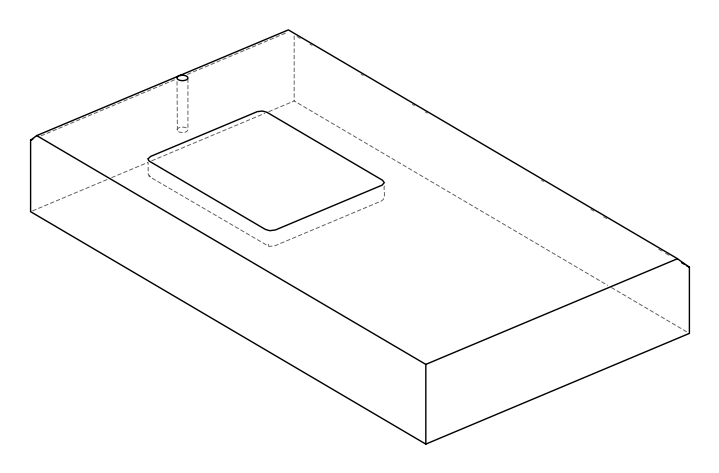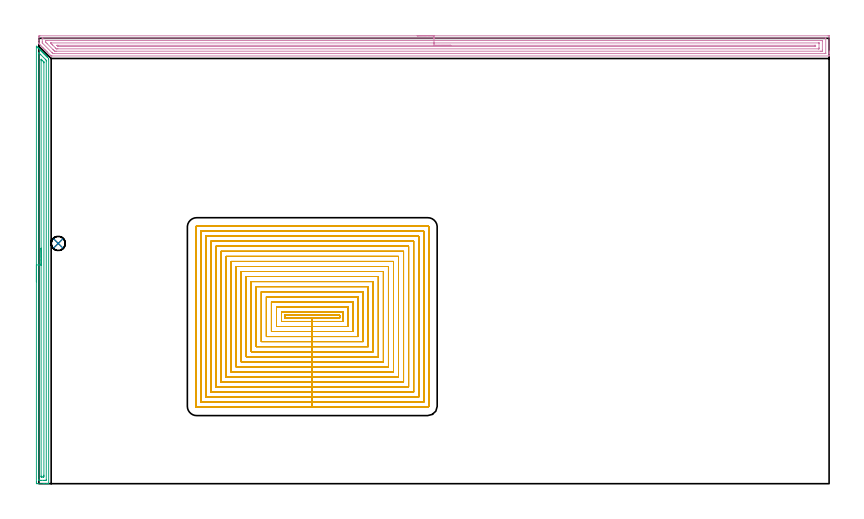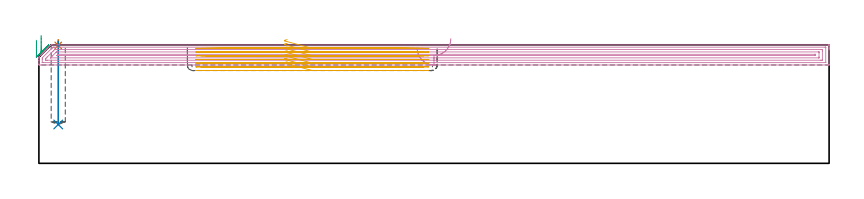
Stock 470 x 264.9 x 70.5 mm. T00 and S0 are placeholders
(PLAN: 5 operations, 3 tool changes, 100.5 min)
(1 SPOT_DRILL | STEP1POCKET | NXT0321_9005460120000 | 0.03 min | 0 mm3)
(2 DRILL_BLIND_HOLE_INTO_CENTER | STEP1POCKET | NXT0301_055 | 0.2 min | 2548 mm3)
(3 AREA_MILL | FG_CHAMFER_SURFACE | UGT0205_001 | 6.36 min | 7032 mm3)
(4 AREA_MILL_1 | FG_CHAMFER_SURFACE_1 | UGT0205_001 | 18.9 min | 33611 mm3)
(5 MILL_RECTANGULAR_POCKET | POCKET_RECTANGULAR_STRAIGHT | UGT0201_089 | Follow Part, ap 2.5, ae 75% | 75.03 min | 266056 mm3)
(TOOL NXT0321_9005460120000 | NC Spot Drill, 142deg, 12mm, Carbide, Uncoated | D12 PA142 FL30 Z2)
(TOOL NXT0301_055 | Carbide Drill 8.4mm [860.1-0840-042A1-MM 2214] | D8.4 PA140 FL61 Z2)
(TOOL UGT0205_001 | Chamfer Mill 20 x 3 x 45 deg. | D20 FL50 Z2)
(TOOL UGT0201_089 | End mill 10 mm | D10 R3 FL22 Z4)
(OP 1 SPOT_DRILL)
G17 G21 G94 G90
T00 M6
G54
G17 G0 G90 X11.5 Y142.9 S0 M3
G43 Z80.5 H0
G94 G81 G98 Z70.138 F250. R73.5
G80
M5
M2
(OP 2 DRILL_BLIND_HOLE_INTO_CENTER)
G17 G21 G94 G90
T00 M6
G54
G17 G0 G90 X11.5 Y142.9 S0 M3
G43 Z80.5 H1
G94 G81 G98 Z23.1 F250. R72.5
G80
M5
M2
(OP 3 AREA_MILL)
G17 G21 G94 G90
T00 M6
G54
G17 G0 G90 X-1.5 Y120.1 S1061 M3
G43 Z80.5 H0
Z73.2
G94 G1 Y120.138 Z72.328 F250.
Y120.252 Z71.464
Y120.441 Z70.612
Y120.703 Z69.78
Y121.037 Z68.974
Y121.44 Z68.2
Y121.908 Z67.464
Y122.44 Z66.772
Y123.029 Z66.129
Y123.672 Z65.54
Y124.364 Z65.008
Y125.1 Z64.54
Y125.874 Z64.137
Y126.68 Z63.803
Y127.512 Z63.541
Y128.363 Z63.352
Y129.228 Z63.238
Y130.1 Z63.2
Y259.95
X-1.495 Y260.182 Z63.203
X-1.494 Y260.183 Z63.204
X-1.481 Y260.182 Z63.217
X-1.425 Y260.126 Z63.273
X-1.166 Y259.866 Z63.534
X-0.958 Y259.659 Z63.739
X-0.886 Y259.587 Z63.813
X-0.734 Y259.434 Z63.965
X-0.662 Y259.363 Z64.035
X-0.589 Y259.289 Z64.111
X-0.44 Y259.14 Z64.259
X-0.366 Y259.067 Z64.33
X-0.291 Y258.991 Z64.408
X-0.145 Y258.846 Z64.554
X-0.07 Y258.771 Z64.626
X0.007 Y258.694 Z64.706
X0.149 Y258.552 Z64.848
X0.226 Y258.476 Z64.922
X0.304 Y258.396 Z65.004
X0.443 Y258.257 Z65.142
X0.522 Y258.18 Z65.218
X0.602 Y258.098 Z65.301
X0.737 Y257.963 Z65.437
X0.818 Y257.884 Z65.514
X0.9 Y257.801 Z65.599
X1.032 Y257.669 Z65.731
X1.114 Y257.588 Z65.81
X1.197 Y257.503 Z65.897
X1.326 Y257.374 Z66.025
X1.41 Y257.292 Z66.106
X1.495 Y257.205 Z66.194
X1.62 Y257.08 Z66.32
X1.706 Y256.996 Z66.402
X1.793 Y256.908 Z66.492
X1.915 Y256.786 Z66.614
X2.002 Y256.7 Z66.698
X2.09 Y256.61 Z66.79
X2.209 Y256.491 Z66.908
X2.298 Y256.404 Z66.994
X2.388 Y256.312 Z67.087
X2.503 Y256.197 Z67.203
X2.594 Y256.108 Z67.29
X2.686 Y256.015 Z67.385
X2.798 Y255.903 Z67.497
X2.89 Y255.812 Z67.586
X2.983 Y255.717 Z67.683
X3.092 Y255.608 Z67.791
X3.186 Y255.516 Z67.882
X3.281 Y255.419 Z67.98
X3.386 Y255.314 Z68.086
X3.482 Y255.22 Z68.178
X3.579 Y255.122 Z68.278
X3.681 Y255.02 Z68.38
X3.778 Y254.924 Z68.474
X3.876 Y254.824 Z68.576
X3.975 Y254.725 Z68.674
X4.074 Y254.628 Z68.77
X4.174 Y254.526 Z68.873
X4.269 Y254.431 Z68.969
X4.37 Y254.332 Z69.066
X4.472 Y254.229 Z69.171
X4.564 Y254.137 Z69.263
X4.666 Y254.036 Z69.362
X4.769 Y253.931 Z69.469
X4.858 Y253.842 Z69.557
X4.962 Y253.74 Z69.658
X5.067 Y253.633 Z69.767
X5.152 Y253.548 Z69.852
X5.258 Y253.444 Z69.954
X5.745 Y252.954 Z70.445
X5.793 Y252.904 Z70.493
X5.8 Y252.442 Z70.5
Y0.167
X5.797 Y0.01 Z70.488
X5.765 Y0.007 Z70.456
X5.395 Y0. Z70.094
X5.033 Z69.733
X4.37 Z69.065
X3.15 Z67.847
X2.594 Z67.288
X-0.958 Y0.001 Z63.739
X-1.199 Y0.003 Z63.497
X-1.491 Y0.008 Z63.206
X-1.494 Y0.074 Z63.203
X-1.499 Y0.613 Z63.201
X-1.5 Y1.159 Z63.2
Y130.1
X-0.086 Z64.614
X-0.085 Y256.03 Z64.615
X-0.07 Y256.308 Z64.63
X0.232 Y256.015 Z64.932
X0.818 Y255.432 Z65.518
X1.129 Y255.122 Z65.829
X3.806 Y252.443 Z68.506
X4.37 Y251.868 Z69.07
X4.385 Y251.55 Z69.085
Y251.534
Y2.384
X4.37 Y2.01 Z69.07
X3.877 Y2.002 Z68.577
X3.482 Y2.001 Z68.182
X2.991 Y2. Z67.691
X1.215 Z65.915
X0.818 Y2.001 Z65.518
X0.325 Y2.002 Z65.025
X-0.07 Y2.01 Z64.63
X-0.085 Y2.399 Z64.615
Y2.415
X-0.086 Y130.1 Z64.614
X1.328 Z66.028
X1.329 Y251.55 Z66.029
X1.33 Y251.928 Z66.03
X1.334 Y252.443 Z66.034
X1.335 Y252.451 Z66.035
X1.352 Y252.443 Z66.052
X1.706 Y252.093 Z66.406
X2.251 Y251.55 Z66.951
X2.594 Y251.206 Z67.294
X2.867 Y250.929 Z67.567
X2.934 Y250.858 Z67.634
X2.965 Y250.824 Z67.665
X2.966 Y250.782 Z67.666
X2.969 Y250.656 Z67.669
X2.971 Y250.277 Z67.671
Y5.078
X2.969 Y4.701 Z67.669
X2.964 Y4.185 Z67.664
X2.956 Y4.01 Z67.656
X2.776 Y4.003 Z67.476
X2.594 Y4.001 Z67.294
X1.89 Y4. Z66.59
X1.706 Y4.002 Z66.406
X1.522 Y4.005 Z66.222
X1.4 Y4.01 Z66.1
X1.335 Y4.022 Z66.035
X1.333 Y4.059 Z66.033
X1.331 Y4.185 Z66.031
X1.329 Y4.565 Z66.029
X1.328 Y130.1 Z66.028
Y130.972 Z66.067
Y131.836 Z66.18
Y132.688 Z66.369
Y133.52 Z66.632
Y134.326 Z66.965
Y135.1 Z67.368
Y135.836 Z67.837
Y136.528 Z68.368
Y137.171 Z68.957
Y137.76 Z69.601
Y138.291 Z70.293
Y138.76 Z71.028
Y139.163 Z71.802
Y139.497 Z72.608
Y139.759 Z73.44
Y139.948 Z74.292
Y140.062 Z75.157
Y140.1 Z76.028
G0 Z80.5
M5
M2
(OP 4 AREA_MILL_1)
G17 G21 G94 G90
T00 M6
G54
G17 G0 G90 X225. Y266.4 S1061 M3
G43 Z80.5 H0
Z68.5
G94 G1 X225.038 Z67.628 F250.
X225.152 Z66.764
X225.341 Z65.912
X225.603 Z65.08
X225.937 Z64.274
X226.34 Z63.5
X226.808 Z62.764
X227.34 Z62.072
X227.929 Z61.429
X228.572 Z60.84
X229.264 Z60.309
X230. Z59.84
X230.774 Z59.437
X231.58 Z59.103
X232.412 Z58.841
X233.264 Z58.652
X234.128 Z58.538
X235. Z58.5
X469.388
X469.952 Y266.394 Z58.504
X469.99 Y266.392 Z58.506
X470. Y266.347 Z58.551
Y257.346 Z67.548
Y256.796 Z68.1
Y256.473 Z68.423
Y255.924 Z68.972
Y255.601 Z69.294
Y254.642 Z70.257
X469.997 Y254.519 Z70.373
X469.99 Y254.402 Z70.488
X469.835 Y254.4 Z70.5
X7.755
X7.299 Y254.407 Z70.492
X7.245 Y254.458 Z70.442
X6.971 Y254.728 Z70.169
X6.862 Y254.837 Z70.061
X5.225 Y256.473 Z68.423
X4.823 Y256.877 Z68.023
X4.779 Y256.921 Z67.979
X4.481 Y257.218 Z67.68
X4.352 Y257.346 Z67.55
X4.006 Y257.694 Z67.206
X3.817 Y257.883 Z67.017
X3.588 Y258.111 Z66.787
X3.48 Y258.218 Z66.678
X3.045 Y258.655 Z66.245
X2.607 Y259.091 Z65.805
X2.372 Y259.328 Z65.572
X1.735 Y259.964 Z64.933
X1.555 Y260.145 Z64.755
X1.505 Y260.195 Z64.705
X0.862 Y260.836 Z64.061
X0.738 Y260.962 Z63.938
X0.348 Y261.352 Z63.548
X0.165 Y261.536 Z63.363
X0.01 Y261.7 Z63.199
X0.007 Y261.709 Z63.19
X0. Y262.355 Z62.544
Y263.777 Z61.119
Y265.797 Z59.098
X0.004 Y266.072 Z58.823
X0.01 Y266.392 Z58.503
X0.28 Y266.397 Z58.501
X0.612 Y266.4 Z58.5
X235.
Y264.986 Z59.914
X467.821 Y264.985 Z59.915
X467.951 Y264.984 Z59.916
X467.982 Y264.982 Z59.918
X467.99 Y264.979 Z59.921
X467.994 Y264.972 Z59.928
X467.997 Y264.944 Z59.956
X468. Y264.811 Z60.089
Y256.085 Z68.815
X467.997 Y255.955 Z68.945
X467.993 Y255.852 Z69.048
X467.99 Y255.824 Z69.076
X467.979 Y255.821 Z69.079
X467.939 Y255.819 Z69.081
X467.602 Y255.815 Z69.085
X9.322 Y255.814 Z69.086
X8.648 Y255.816 Z69.084
X8.425 Y255.818 Z69.082
X8.35 Y255.821 Z69.079
X8.02 Y256.137 Z68.763
X7.839 Y256.313 Z68.587
X7.755 Y256.395 Z68.505
X7.676 Y256.473 Z68.427
X2.187 Y261.963 Z62.937
X2.084 Y262.069 Z62.831
X2.035 Y262.122 Z62.778
X2.014 Y262.148 Z62.752
X2.01 Y262.193 Z62.707
X2.004 Y262.582 Z62.318
X2. Y262.97 Z61.93
Y264.811 Z60.089
X2.003 Y264.944 Z59.956
X2.006 Y264.972 Z59.928
X2.01 Y264.979 Z59.921
X2.018 Y264.982 Z59.918
X2.049 Y264.984 Z59.916
X2.179 Y264.985 Z59.915
X2.398 Y264.986 Z59.914
X235.
Y263.571 Z61.329
X464.924
X465.698 Y263.57 Z61.33
X465.817 Y263.568 Z61.332
X465.935 Y263.565 Z61.335
X465.991 Y263.556 Z61.344
X465.994 Y263.514 Z61.386
X465.997 Y263.454 Z61.446
X466. Y263.275 Z61.625
Y258.039 Z66.861
X465.996 Y257.346 Z67.554
X465.992 Y257.257 Z67.643
X465.99 Y257.239 Z67.661
X465.974 Y257.235 Z67.665
X465.934 Y257.231 Z67.669
X465.817 Y257.23 Z67.67
X465.044 Y257.228 Z67.672
X10.434
X9.66 Y257.23 Z67.67
X9.541 Y257.232 Z67.668
X9.422 Y257.235 Z67.665
X9.365 Y257.246 Z67.654
X9.329 Y257.278 Z67.622
X9.257 Y257.346 Z67.554
X8.648 Y257.951 Z66.949
X8.381 Y258.218 Z66.682
X4.891 Y261.709 Z63.191
X4.183 Y262.42 Z62.48
X4.028 Y262.582 Z62.318
X4.01 Y262.751 Z62.149
X4.005 Y263.454 Z61.446
X4.008 Y263.543 Z61.357
X4.01 Y263.561 Z61.339
X4.026 Y263.565 Z61.335
X4.066 Y263.568 Z61.332
X4.183 Y263.57 Z61.33
X4.956 Y263.571 Z61.329
X235.
Y262.157 Z62.743
X463.867
X463.909 Y262.156 Z62.744
X463.953 Y262.154 Z62.746
X463.981 Y262.151 Z62.749
X463.99 Y262.12 Z62.78
X464. Y261.739 Z63.161
Y261.709 Z63.191
Y259.121 Z65.779
Y259.091 Z65.809
X463.992 Y258.67 Z66.23
X463.99 Y258.65 Z66.25
X463.953 Y258.647 Z66.253
X463.872 Y258.644 Z66.256
X463.75 Y258.643 Z66.257
X463.597
X11.327
X10.891 Y258.644 Z66.256
X10.434 Y258.65 Z66.25
X10.409 Y258.652 Z66.248
X10.378 Y258.678 Z66.222
X10.314 Y258.737 Z66.163
X10.193 Y258.856 Z66.044
X9.957 Y259.091 Z65.809
X8.212 Y260.836 Z64.064
X7.755 Y261.294 Z63.606
X7.342 Y261.709 Z63.191
X6.949 Y262.109 Z62.791
X6.91 Y262.151 Z62.749
X6.94 Y262.153 Z62.747
X7.021 Y262.156 Z62.744
X7.143 Y262.157 Z62.743
X7.296
X235.
Y260.743 Z64.157
X461.448
X461.779 Y260.741 Z64.159
X461.945 Y260.738 Z64.162
X461.98 Y260.736 Z64.164
X461.99 Y260.716 Z64.184
X461.992 Y260.665 Z64.235
X461.998 Y260.205 Z64.695
X461.992 Y260.084 Z64.816
X461.991 Y260.068 Z64.832
X461.965 Y260.064 Z64.836
X461.878 Y260.061 Z64.839
X461.703 Y260.058 Z64.842
X461.352 Y260.057 Z64.843
X461.257
X11.689 Y260.058 Z64.842
X11.508 Y260.06 Z64.84
X11.464 Y260.062 Z64.838
X11.445 Y260.065 Z64.835
X11.415 Y260.091 Z64.809
X11.327 Y260.173 Z64.727
X10.834 Y260.67 Z64.23
X10.78 Y260.729 Z64.171
X10.774 Y260.737 Z64.163
X10.781 Y260.739 Z64.161
X10.822 Y260.741 Z64.159
X10.99 Y260.743 Z64.157
X11.327
X235.
X235.872 Z64.195
X236.736 Z64.309
X237.588 Z64.498
X238.42 Z64.76
X239.226 Z65.094
X240. Z65.497
X240.736 Z65.965
X241.428 Z66.496
X242.071 Z67.086
X242.66 Z67.729
X243.192 Z68.421
X243.66 Z69.157
X244.063 Z69.931
X244.397 Z70.737
X244.659 Z71.569
X244.848 Z72.42
X244.962 Z73.285
X245. Z74.157
G0 Z80.5
M5
M2
(OP 5 MILL_RECTANGULAR_POCKET)
G17 G21 G94 G90
T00 M6
G54
G17 G0 G90 X147.698 Y100.2 S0 M3
G43 Z80.584 H0
Z73.583
G94 G1 X146.3 Z73.209 F250.
Y98.5 Z72.753
X162.6 Z68.386
X178.9 F500.
Y100.2
X146.3
Y98.5
X162.6
Y96.5
X180.9
Y102.2
X144.3
Y96.5
X162.6
Y93.5
X183.9
Y105.2
X141.3
Y93.5
X162.6
Y90.5
X186.9
Y108.2
X138.3
Y90.5
X162.6
Y87.5
X189.9
Y111.2
X135.3
Y87.5
X162.6
Y84.5
X192.9
Y114.2
X132.3
Y84.5
X162.6
Y81.5
X195.9
Y117.2
X129.3
Y81.5
X162.6
Y78.5
X198.9
Y120.2
X126.3
Y78.5
X162.6
Y75.5
X201.9
Y123.2
X123.3
Y75.5
X162.6
Y72.5
X204.9
Y126.2
X120.3
Y72.5
X162.6
Y69.5
X207.9
Y129.2
X117.3
Y69.5
X162.6
Y66.5
X210.9
Y132.2
X114.3
Y66.5
X162.6
Y63.5
X213.9
Y135.2
X111.3
Y63.5
X162.6
Y60.5
X216.9
Y138.2
X108.3
Y60.5
X162.6
Y57.5
X219.9
Y141.2
X105.3
Y57.5
X162.6
Y54.5
X222.9
Y144.2
X102.3
Y54.5
X162.6
Y51.5
X225.9
Y147.2
X99.3
Y51.5
X162.6
Y48.5
X228.9
Y150.2
X96.3
Y48.5
X162.6
Y45.5
X231.4
G3 X231.9 Y46. R0.5
G1 Y152.7
G3 X231.4 Y153.2 R0.5
G1 X93.8
G3 X93.3 Y152.7 R0.5
G1 Y46.
G3 X93.8 Y45.5 R0.5
G1 X162.6
X163.6
G0 X147.698 Y100.2 Z71.386
G1 X146.3 Z71.011 F250.
Y98.5 Z70.556
X162.6 Z66.188
X178.9 F500.
Y100.2
X146.3
Y98.5
X162.6
Y96.5
X180.9
Y102.2
X144.3
Y96.5
X162.6
Y93.5
X183.9
Y105.2
X141.3
Y93.5
X162.6
Y90.5
X186.9
Y108.2
X138.3
Y90.5
X162.6
Y87.5
X189.9
Y111.2
X135.3
Y87.5
X162.6
Y84.5
X192.9
Y114.2
X132.3
Y84.5
X162.6
Y81.5
X195.9
Y117.2
X129.3
Y81.5
X162.6
Y78.5
X198.9
Y120.2
X126.3
Y78.5
X162.6
Y75.5
X201.9
Y123.2
X123.3
Y75.5
X162.6
Y72.5
X204.9
Y126.2
X120.3
Y72.5
X162.6
Y69.5
X207.9
Y129.2
X117.3
Y69.5
X162.6
Y66.5
X210.9
Y132.2
X114.3
Y66.5
X162.6
Y63.5
X213.9
Y135.2
X111.3
Y63.5
X162.6
Y60.5
X216.9
Y138.2
X108.3
Y60.5
X162.6
Y57.5
X219.9
Y141.2
X105.3
Y57.5
X162.6
Y54.5
X222.9
Y144.2
X102.3
Y54.5
X162.6
Y51.5
X225.9
Y147.2
X99.3
Y51.5
X162.6
Y48.5
X228.9
Y150.2
X96.3
Y48.5
X162.6
Y45.5
X231.4
G3 X231.9 Y46. R0.5
G1 Y152.7
G3 X231.4 Y153.2 R0.5
G1 X93.8
G3 X93.3 Y152.7 R0.5
G1 Y46.
G3 X93.8 Y45.5 R0.5
G1 X162.6
X163.6
G0 X147.698 Y100.2 Z69.188
G1 X146.3 Z68.814 F250.
Y98.5 Z68.358
X162.6 Z63.991
X178.9 F500.
Y100.2
X146.3
Y98.5
X162.6
Y96.5
X180.9
Y102.2
X144.3
Y96.5
X162.6
Y93.5
X183.9
Y105.2
X141.3
Y93.5
X162.6
Y90.5
X186.9
Y108.2
X138.3
Y90.5
X162.6
Y87.5
X189.9
Y111.2
X135.3
Y87.5
X162.6
Y84.5
X192.9
Y114.2
X132.3
Y84.5
X162.6
Y81.5
X195.9
Y117.2
X129.3
Y81.5
X162.6
Y78.5
X198.9
Y120.2
X126.3
Y78.5
X162.6
Y75.5
X201.9
Y123.2
X123.3
Y75.5
X162.6
Y72.5
X204.9
Y126.2
X120.3
Y72.5
X162.6
Y69.5
X207.9
Y129.2
X117.3
Y69.5
X162.6
Y66.5
X210.9
Y132.2
X114.3
Y66.5
X162.6
Y63.5
X213.9
Y135.2
X111.3
Y63.5
X162.6
Y60.5
X216.9
Y138.2
X108.3
Y60.5
X162.6
Y57.5
X219.9
Y141.2
X105.3
Y57.5
X162.6
Y54.5
X222.9
Y144.2
X102.3
Y54.5
X162.6
Y51.5
X225.9
Y147.2
X99.3
Y51.5
X162.6
Y48.5
X228.9
Y150.2
X96.3
Y48.5
X162.6
Y45.5
X231.4
G3 X231.9 Y46. R0.5
G1 Y152.7
G3 X231.4 Y153.2 R0.5
G1 X93.8
G3 X93.3 Y152.7 R0.5
G1 Y46.
G3 X93.8 Y45.5 R0.5
G1 X162.6
X163.6
G0 X147.698 Y100.2 Z66.991
G1 X146.3 Z66.616 F250.
Y98.5 Z66.16
X162.6 Z61.793
X178.9 F500.
Y100.2
X146.3
Y98.5
X162.6
Y96.5
X180.9
Y102.2
X144.3
Y96.5
X162.6
Y93.5
X183.9
Y105.2
X141.3
Y93.5
X162.6
Y90.5
X186.9
Y108.2
X138.3
Y90.5
X162.6
Y87.5
X189.9
Y111.2
X135.3
Y87.5
X162.6
Y84.5
X192.9
Y114.2
X132.3
Y84.5
X162.6
Y81.5
X195.9
Y117.2
X129.3
Y81.5
X162.6
Y78.5
X198.9
Y120.2
X126.3
Y78.5
X162.6
Y75.5
X201.9
Y123.2
X123.3
Y75.5
X162.6
Y72.5
X204.9
Y126.2
X120.3
Y72.5
X162.6
Y69.5
X207.9
Y129.2
X117.3
Y69.5
X162.6
Y66.5
X210.9
Y132.2
X114.3
Y66.5
X162.6
Y63.5
X213.9
Y135.2
X111.3
Y63.5
X162.6
Y60.5
X216.9
Y138.2
X108.3
Y60.5
X162.6
Y57.5
X219.9
Y141.2
X105.3
Y57.5
X162.6
Y54.5
X222.9
Y144.2
X102.3
Y54.5
X162.6
Y51.5
X225.9
Y147.2
X99.3
Y51.5
X162.6
Y48.5
X228.9
Y150.2
X96.3
Y48.5
X162.6
Y45.5
X231.4
G3 X231.9 Y46. R0.5
G1 Y152.7
G3 X231.4 Y153.2 R0.5
G1 X93.8
G3 X93.3 Y152.7 R0.5
G1 Y46.
G3 X93.8 Y45.5 R0.5
G1 X162.6
X163.6
G0 X147.698 Y100.2 Z64.793
G1 X146.3 Z64.418 F250.
Y98.5 Z63.963
X162.6 Z59.595
X178.9 F500.
Y100.2
X146.3
Y98.5
X162.6
Y96.5
X180.9
Y102.2
X144.3
Y96.5
X162.6
Y93.5
X183.9
Y105.2
X141.3
Y93.5
X162.6
Y90.5
X186.9
Y108.2
X138.3
Y90.5
X162.6
Y87.5
X189.9
Y111.2
X135.3
Y87.5
X162.6
Y84.5
X192.9
Y114.2
X132.3
Y84.5
X162.6
Y81.5
X195.9
Y117.2
X129.3
Y81.5
X162.6
Y78.5
X198.9
Y120.2
X126.3
Y78.5
X162.6
Y75.5
X201.9
Y123.2
X123.3
Y75.5
X162.6
Y72.5
X204.9
Y126.2
X120.3
Y72.5
X162.6
Y69.5
X207.9
Y129.2
X117.3
Y69.5
X162.6
Y66.5
X210.9
Y132.2
X114.3
Y66.5
X162.6
Y63.5
X213.9
Y135.2
X111.3
Y63.5
X162.6
Y60.5
X216.9
Y138.2
X108.3
Y60.5
X162.6
Y57.5
X219.9
Y141.2
X105.3
Y57.5
X162.6
Y54.5
X222.9
Y144.2
X102.3
Y54.5
X162.6
Y51.5
X225.9
Y147.2
X99.3
Y51.5
X162.6
Y48.5
X228.9
Y150.2
X96.3
Y48.5
X162.6
Y45.5
X231.4
G3 X231.9 Y46. R0.5
G1 Y152.7
G3 X231.4 Y153.2 R0.5
G1 X93.8
G3 X93.3 Y152.7 R0.5
G1 Y46.
G3 X93.8 Y45.5 R0.5
G1 X162.6
X163.6
G0 X147.698 Y100.2 Z62.595
G1 X146.3 Z62.221 F250.
Y98.5 Z61.765
X162.6 Z57.398
X178.9 F500.
Y100.2
X146.3
Y98.5
X162.6
Y96.5
X180.9
Y102.2
X144.3
Y96.5
X162.6
Y93.5
X183.9
Y105.2
X141.3
Y93.5
X162.6
Y90.5
X186.9
Y108.2
X138.3
Y90.5
X162.6
Y87.5
X189.9
Y111.2
X135.3
Y87.5
X162.6
Y84.5
X192.9
Y114.2
X132.3
Y84.5
X162.6
Y81.5
X195.9
Y117.2
X129.3
Y81.5
X162.6
Y78.5
X198.9
Y120.2
X126.3
Y78.5
X162.6
Y75.5
X201.9
Y123.2
X123.3
Y75.5
X162.6
Y72.5
X204.9
Y126.2
X120.3
Y72.5
X162.6
Y69.5
X207.9
Y129.2
X117.3
Y69.5
X162.6
Y66.5
X210.9
Y132.2
X114.3
Y66.5
X162.6
Y63.5
X213.9
Y135.2
X111.3
Y63.5
X162.6
Y60.5
X216.9
Y138.2
X108.3
Y60.5
X162.6
Y57.5
X219.9
Y141.2
X105.3
Y57.5
X162.6
Y54.5
X222.9
Y144.2
X102.3
Y54.5
X162.6
Y51.5
X225.9
Y147.2
X99.3
Y51.5
X162.6
Y48.5
X228.9
Y150.2
X96.3
Y48.5
X162.6
Y45.5
X231.4
G3 X231.9 Y46. R0.5
G1 Y152.7
G3 X231.4 Y153.2 R0.5
G1 X93.8
G3 X93.3 Y152.7 R0.5
G1 Y46.
G3 X93.8 Y45.5 R0.5
G1 X162.6
X163.6
G0 X147.698 Y100.2 Z60.398
G1 X146.3 Z60.023 F250.
Y98.5 Z59.568
X162.6 Z55.2
X178.9 F500.
Y100.2
X146.3
Y98.5
X162.6
Y96.5
X180.9
Y102.2
X144.3
Y96.5
X162.6
Y93.5
X183.9
Y105.2
X141.3
Y93.5
X162.6
Y90.5
X186.9
Y108.2
X138.3
Y90.5
X162.6
Y87.5
X189.9
Y111.2
X135.3
Y87.5
X162.6
Y84.5
X192.9
Y114.2
X132.3
Y84.5
X162.6
Y81.5
X195.9
Y117.2
X129.3
Y81.5
X162.6
Y78.5
X198.9
Y120.2
X126.3
Y78.5
X162.6
Y75.5
X201.9
Y123.2
X123.3
Y75.5
X162.6
Y72.5
X204.9
Y126.2
X120.3
Y72.5
X162.6
Y69.5
X207.9
Y129.2
X117.3
Y69.5
X162.6
Y66.5
X210.9
Y132.2
X114.3
Y66.5
X162.6
Y63.5
X213.9
Y135.2
X111.3
Y63.5
X162.6
Y60.5
X216.9
Y138.2
X108.3
Y60.5
X162.6
Y57.5
X219.9
Y141.2
X105.3
Y57.5
X162.6
Y54.5
X222.9
Y144.2
X102.3
Y54.5
X162.6
Y51.5
X225.9
Y147.2
X99.3
Y51.5
X162.6
Y48.5
X228.9
Y150.2
X96.3
Y48.5
X162.6
Y45.5
X231.4
G3 X231.9 Y46. R0.5
G1 Y152.7
G3 X231.4 Y153.2 R0.5
G1 X93.8
G3 X93.3 Y152.7 R0.5
G1 Y46.
G3 X93.8 Y45.5 R0.5
G1 X162.6
X163.6
G0 Z80.584
M5
M2
